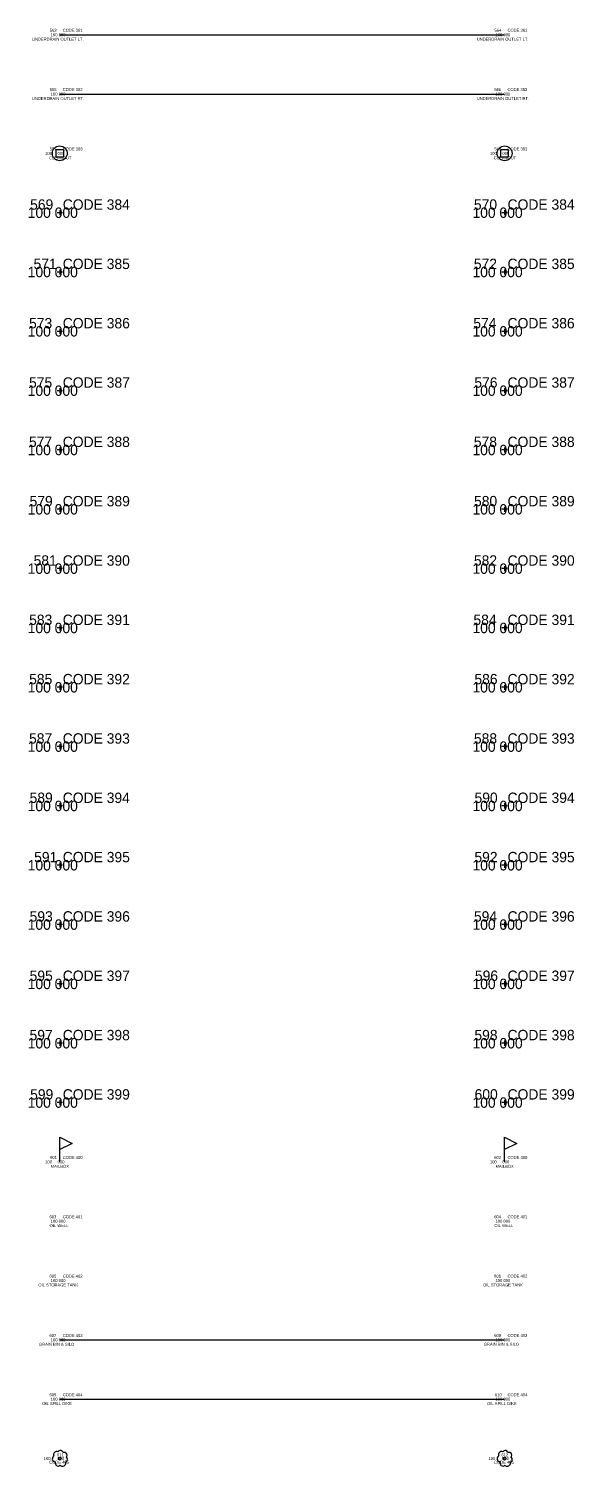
# Model space of a CAD drawing. Extents: x -12 to 6123, y -3 to 1005.
# Drawn here: x 1739.5 to 1923.5, y -2.6 to 482 of the extents above; entities that cross this region are included whole.
import ezdxf

# ---------------------------------------------------------------- set-up
doc = ezdxf.new("R2010")
doc.units = 0
for name, color, linetype in [('Default', 7, 'Continuous'), ('Drainage_EX_Pipe Underdrain', 7, 'Continuous'), ('Topo_Field Comments', 7, 'Continuous'), ('Topo_Mailbox', 7, 'Continuous'), ('Topo_NonHighway Improvements', 7, 'Continuous'), ('Topo_Point Descriptions', 7, 'Continuous'), ('Topo_Point Elevations', 7, 'Continuous'), ('Topo_Point Numbers', 7, 'Continuous'), ('Topo_Vegetation', 7, 'Continuous'), ('Utilities_EX_Underground Sanitary Sewer', 7, 'Continuous')]:
    doc.layers.add(name, color=color, linetype=linetype)

msp = doc.modelspace()

# ---------------------------------------------------------------- linework, layer by layer
at = {"layer": 'Default'}
for p, q in [((1750.88, 420), (1749.12, 420)), ((1750, 420.88), (1750, 419.12)), ((1900.88, 420), (1899.12, 420)), ((1900, 420.88), (1900, 419.12)), ((1750.88, 400), (1749.12, 400)), ((1750, 400.88), (1750, 399.12)), ((1900.88, 400), (1899.12, 400)), ((1900, 400.88), (1900, 399.12)), ((1750.88, 380), (1749.12, 380)), ((1750, 380.88), (1750, 379.12)), ((1900.88, 380), (1899.12, 380)), ((1900, 380.88), (1900, 379.12)), ((1750.88, 360), (1749.12, 360)), ((1750, 360.88), (1750, 359.12)), ((1900.88, 360), (1899.12, 360)), ((1900, 360.88), (1900, 359.12)), ((1750.88, 340), (1749.12, 340)), ((1750, 340.88), (1750, 339.12)), ((1900.88, 340), (1899.12, 340)), ((1900, 340.88), (1900, 339.12)), ((1750.88, 320), (1749.12, 320)), ((1750, 320.88), (1750, 319.12)), ((1900.88, 320), (1899.12, 320)), ((1900, 320.88), (1900, 319.12)), ((1750, 300.88), (1750, 299.12)), ((1900, 300.88), (1900, 299.12)), ((1750.88, 300), (1749.12, 300)), ((1900.88, 300), (1899.12, 300)), ((1750.88, 280), (1749.12, 280)), ((1750, 280.88), (1750, 279.12)), ((1900.88, 280), (1899.12, 280)), ((1900, 280.88), (1900, 279.12)), ((1750.88, 260), (1749.12, 260)), ((1750, 260.88), (1750, 259.12)), ((1900.88, 260), (1899.12, 260)), ((1900, 260.88), (1900, 259.12)), ((1750.88, 240), (1749.12, 240)), ((1750, 240.88), (1750, 239.12)), ((1900.88, 240), (1899.12, 240)), ((1900, 240.88), (1900, 239.12)), ((1750.88, 220), (1749.12, 220)), ((1750, 220.88), (1750, 219.12)), ((1900.88, 220), (1899.12, 220)), ((1900, 220.88), (1900, 219.12)), ((1750.88, 200), (1749.12, 200)), ((1750, 200.88), (1750, 199.12)), ((1900.88, 200), (1899.12, 200)), ((1900, 200.88), (1900, 199.12)), ((1750.88, 180), (1749.12, 180)), ((1750, 180.88), (1750, 179.12)), ((1900.88, 180), (1899.12, 180)), ((1900, 180.88), (1900, 179.12)), ((1750.88, 160), (1749.12, 160)), ((1750, 160.88), (1750, 159.12)), ((1900.88, 160), (1899.12, 160)), ((1900, 160.88), (1900, 159.12)), ((1750, 140.88), (1750, 139.12)), ((1900, 140.88), (1900, 139.12)), ((1750.88, 140), (1749.12, 140)), ((1900.88, 140), (1899.12, 140)), ((1750.88, 120), (1749.12, 120)), ((1750, 120.88), (1750, 119.12)), ((1900.88, 120), (1899.12, 120)), ((1900, 120.88), (1900, 119.12))]:
    msp.add_line(p, q, dxfattribs=at)
at = {"layer": 'Drainage_EX_Pipe Underdrain'}
for p, q in [((1750, 480), (1750, 480)), ((1750, 480), (1900, 480)), ((1900, 480), (1900, 480)), ((1750, 460), (1750, 460)), ((1750, 460), (1900, 460)), ((1900, 460), (1900, 460))]:
    msp.add_line(p, q, dxfattribs=at)
at = {"layer": 'Topo_Mailbox'}
for p, q in [((1750, 100), (1750, 108.33)), ((1750, 108.33), (1754.17, 106.25)), ((1900, 100), (1900, 108.33)), ((1900, 108.33), (1904.17, 106.25)), ((1754.17, 106.25), (1750, 104.17)), ((1904.17, 106.25), (1900, 104.17))]:
    msp.add_line(p, q, dxfattribs=at)
at = {"layer": 'Topo_NonHighway Improvements'}
for p, q in [((1750, 80), (1750, 80)), ((1900, 80), (1900, 80)), ((1750, 60), (1750, 60)), ((1900, 60), (1900, 60)), ((1750, 40), (1750, 40)), ((1750, 40), (1900, 40)), ((1900, 40), (1900, 40)), ((1750, 20), (1750, 20)), ((1750, 20), (1900, 20)), ((1900, 20), (1900, 20))]:
    msp.add_line(p, q, dxfattribs=at)
at = {"layer": 'Topo_Vegetation'}
for points in [[(1748.46, -1.18), (1748.42, -1.48), (1748.5, -1.84), (1748.64, -2.1), (1748.9, -2.35), (1749.16, -2.47), (1749.51, -2.53), (1749.82, -2.48), (1750.02, -2.39), (1750.17, -2.29), (1750.34, -2.43), (1750.53, -2.54), (1750.78, -2.61), (1751.1, -2.61), (1751.43, -2.51), (1751.71, -2.3), (1751.88, -2.05), (1751.98, -1.76), (1751.99, -1.48), (1751.91, -1.2), (1752.14, -1.1), (1752.4, -0.88), (1752.54, -0.62), (1752.58, -0.24), (1752.51, 0.02), (1752.34, 0.28), (1752.16, 0.42), (1752.34, 0.7), (1752.44, 1.1), (1752.37, 1.46), (1752.17, 1.76), (1751.89, 1.97), (1751.54, 2.05), (1751.17, 1.99), (1751.01, 2.3), (1750.73, 2.55), (1750.48, 2.66), (1750.13, 2.69), (1749.82, 2.6), (1749.58, 2.45), (1749.39, 2.23), (1749.08, 2.33), (1748.72, 2.31), (1748.38, 2.17), (1748.14, 1.95), (1747.99, 1.71), (1747.92, 1.45), (1747.93, 1.1), (1748.01, 0.86), (1747.8, 0.68), (1747.61, 0.44), (1747.49, 0.12), (1747.48, -0.24), (1747.58, -0.58), (1747.71, -0.77), (1747.92, -0.97), (1748.16, -1.1), (1748.46, -1.18)], [(1749.99, -0.43), (1749.69, -0.3), (1749.57, -0.02), (1749.67, 0.32), (1749.99, 0.45), (1750.3, 0.37), (1750.44, 0.1), (1750.38, -0.23), (1749.99, -0.43)], [(1898.46, -1.18), (1898.42, -1.48), (1898.5, -1.84), (1898.64, -2.1), (1898.9, -2.35), (1899.16, -2.47), (1899.51, -2.53), (1899.82, -2.48), (1900.02, -2.39), (1900.17, -2.29), (1900.34, -2.43), (1900.53, -2.54), (1900.78, -2.61), (1901.1, -2.61), (1901.43, -2.51), (1901.71, -2.3), (1901.88, -2.05), (1901.98, -1.76), (1901.99, -1.48), (1901.91, -1.2), (1902.14, -1.1), (1902.4, -0.88), (1902.54, -0.62), (1902.58, -0.24), (1902.51, 0.02), (1902.34, 0.28), (1902.16, 0.42), (1902.34, 0.7), (1902.44, 1.1), (1902.37, 1.46), (1902.17, 1.76), (1901.89, 1.97), (1901.54, 2.05), (1901.17, 1.99), (1901.01, 2.3), (1900.73, 2.55), (1900.48, 2.66), (1900.13, 2.69), (1899.82, 2.6), (1899.58, 2.45), (1899.39, 2.23), (1899.08, 2.33), (1898.72, 2.31), (1898.38, 2.17), (1898.14, 1.95), (1897.99, 1.71), (1897.92, 1.45), (1897.93, 1.1), (1898.01, 0.86), (1897.8, 0.68), (1897.61, 0.44), (1897.49, 0.12), (1897.48, -0.24), (1897.58, -0.58), (1897.71, -0.77), (1897.92, -0.97), (1898.16, -1.1), (1898.46, -1.18)], [(1899.99, -0.43), (1899.69, -0.3), (1899.57, -0.02), (1899.67, 0.32), (1899.99, 0.45), (1900.3, 0.37), (1900.44, 0.1), (1900.38, -0.23), (1899.99, -0.43)]]:
    msp.add_lwpolyline(points, dxfattribs=at)
at = {"layer": 'Utilities_EX_Underground Sanitary Sewer'}
for points in [[(1748.75, 441.25), (1751.25, 441.25), (1751.25, 438.75), (1748.75, 438.75)], [(1898.75, 441.25), (1901.25, 441.25), (1901.25, 438.75), (1898.75, 438.75)]]:
    msp.add_lwpolyline(points, close=True, dxfattribs=at)
for centre in [(1750, 440), (1900, 440)]:
    msp.add_circle(centre, 2.5, dxfattribs=at)

# ---------------------------------------------------------------- texts
at = {"layer": 'Default'}
for s, p in [('100 000', (1739.17, 418.25)), ('569', (1739.99, 421)), ('CODE 384', (1751, 421)), ('100 000', (1889.17, 418.25)), ('570', (1889.66, 421)), ('CODE 384', (1901, 421)), ('571', (1741.15, 401)), ('CODE 385', (1751, 401)), ('572', (1889.63, 401)), ('CODE 385', (1901, 401)), ('100 000', (1739.17, 398.25)), ('100 000', (1889.17, 398.25)), ('573', (1739.63, 381)), ('CODE 386', (1751, 381)), ('574', (1889.46, 381)), ('CODE 386', (1901, 381)), ('100 000', (1739.17, 378.25)), ('100 000', (1889.17, 378.25)), ('575', (1739.63, 361)), ('CODE 387', (1751, 361)), ('576', (1889.8, 361)), ('CODE 387', (1901, 361)), ('100 000', (1739.17, 358.25)), ('100 000', (1889.17, 358.25)), ('577', (1739.6, 341)), ('CODE 388', (1751, 341)), ('578', (1889.63, 341)), ('CODE 388', (1901, 341)), ('100 000', (1739.17, 338.25)), ('100 000', (1889.17, 338.25)), ('100 000', (1739.17, 318.25)), ('579', (1739.8, 321)), ('CODE 389', (1751, 321)), ('100 000', (1889.17, 318.25)), ('580', (1889.69, 321)), ('CODE 389', (1901, 321)), ('100 000', (1739.17, 298.25)), ('581', (1741.17, 301)), ('CODE 390', (1751, 301)), ('100 000', (1889.17, 298.25)), ('582', (1889.66, 301)), ('CODE 390', (1901, 301)), ('100 000', (1739.17, 278.25)), ('583', (1739.66, 281)), ('CODE 391', (1751, 281)), ('100 000', (1889.17, 278.25)), ('584', (1889.49, 281)), ('CODE 391', (1901, 281)), ('100 000', (1739.17, 258.25)), ('585', (1739.66, 261)), ('CODE 392', (1751, 261)), ('100 000', (1889.17, 258.25)), ('586', (1889.82, 261)), ('CODE 392', (1901, 261)), ('587', (1739.63, 241)), ('CODE 393', (1751, 241)), ('588', (1889.66, 241)), ('CODE 393', (1901, 241)), ('100 000', (1739.17, 238.25)), ('100 000', (1889.17, 238.25)), ('589', (1739.82, 221)), ('CODE 394', (1751, 221)), ('590', (1889.85, 221)), ('CODE 394', (1901, 221)), ('100 000', (1739.17, 218.25)), ('100 000', (1889.17, 218.25)), ('591', (1741.34, 201)), ('CODE 395', (1751, 201)), ('592', (1889.82, 201)), ('CODE 395', (1901, 201)), ('100 000', (1739.17, 198.25)), ('100 000', (1889.17, 198.25)), ('593', (1739.82, 181)), ('CODE 396', (1751, 181)), ('594', (1889.66, 181)), ('CODE 396', (1901, 181)), ('100 000', (1739.17, 178.25)), ('100 000', (1889.17, 178.25)), ('100 000', (1739.17, 158.25)), ('595', (1739.82, 161)), ('CODE 397', (1751, 161)), ('100 000', (1889.17, 158.25)), ('596', (1889.99, 161)), ('CODE 397', (1901, 161)), ('100 000', (1739.17, 138.25)), ('597', (1739.8, 141)), ('CODE 398', (1751, 141)), ('100 000', (1889.17, 138.25)), ('598', (1889.82, 141)), ('CODE 398', (1901, 141)), ('100 000', (1739.17, 118.25)), ('599', (1739.99, 121)), ('CODE 399', (1751, 121)), ('100 000', (1889.17, 118.25)), ('600', (1889.88, 121)), ('CODE 399', (1901, 121))]:
    msp.add_text(s, height=3.5, dxfattribs=at).set_placement(p)
at = {"layer": 'Topo_Field Comments'}
for s, p in [('CODE 381', (1751, 481)), ('CODE 381', (1901, 481)), ('CODE 382', (1751, 461)), ('CODE 382', (1901, 461)), ('CODE 383', (1751, 441)), ('CODE 383', (1901, 441)), ('CODE 400', (1751, 101)), ('CODE 400', (1901, 101)), ('CODE 401', (1751, 81)), ('CODE 401', (1901, 81)), ('CODE 402', (1751, 61)), ('CODE 402', (1901, 61)), ('CODE 403', (1751, 41)), ('CODE 403', (1901, 41)), ('CODE 404', (1751, 21)), ('CODE 404', (1901, 21)), ('CODE 405', (1746.43, -1.75)), ('CODE 405', (1896.43, -1.75))]:
    msp.add_text(s, height=1, dxfattribs=at).set_placement(p)
at = {"layer": 'Topo_Point Descriptions'}
for s, p in [('UNDERDRAIN OUTLET LT.', (1740.64, 478)), ('UNDERDRAIN OUTLET LT.', (1890.64, 478)), ('UNDERDRAIN OUTLET RT.', (1740.61, 458)), ('UNDERDRAIN OUTLET RT.', (1890.61, 458)), ('CLEANOUT', (1746.39, 438)), ('CLEANOUT', (1896.39, 438)), ('MAILBOX', (1746.94, 98)), ('MAILBOX', (1896.94, 98)), ('OIL WELL', (1746.55, 78)), ('OIL WELL', (1896.55, 78)), ('OIL STORAGE TANK', (1742.76, 58)), ('OIL STORAGE TANK', (1892.76, 58)), ('GRAIN BIN & SILO', (1742.99, 38)), ('GRAIN BIN & SILO', (1892.99, 38)), ('OIL SPILL DIKE', (1744.08, 18)), ('OIL SPILL DIKE', (1894.08, 18))]:
    msp.add_text(s, height=1, dxfattribs=at).set_placement(p)
at = {"layer": 'Topo_Point Elevations'}
for s, p in [('100 000', (1746.93, 479.5)), ('100 000', (1896.93, 479.5)), ('100 000', (1746.93, 459.5)), ('100 000', (1896.93, 459.5)), ('100     000', (1745.04, 439.5)), ('100     000', (1895.04, 439.5)), ('100     000', (1745.04, 99.5)), ('100     000', (1895.04, 99.5)), ('100 000', (1746.93, 79.5)), ('100 000', (1896.93, 79.5)), ('100 000', (1746.93, 59.5)), ('100 000', (1896.93, 59.5)), ('100 000', (1746.93, 39.5)), ('100 000', (1896.93, 39.5)), ('100 000', (1746.93, 19.5)), ('100 000', (1896.93, 19.5)), ('100      000', (1744.57, -0.5)), ('100      000', (1894.57, -0.5))]:
    msp.add_text(s, height=1, dxfattribs=at).set_placement(p)
at = {"layer": 'Topo_Point Numbers'}
for s, p in [('563', (1746.59, 481)), ('564', (1896.59, 481)), ('565', (1746.59, 461)), ('566', (1896.54, 461)), ('567', (1746.59, 441)), ('568', (1896.59, 441)), ('601', (1746.76, 101)), ('602', (1896.51, 101)), ('603', (1746.51, 81)), ('604', (1896.51, 81)), ('605', (1746.51, 61)), ('606', (1896.46, 61)), ('607', (1746.51, 41)), ('608', (1896.51, 41)), ('609', (1746.51, 21)), ('610', (1896.76, 21)), ('611', (1749.05, 0.75)), ('612', (1898.92, 0.75))]:
    msp.add_text(s, height=1, dxfattribs=at).set_placement(p)

doc.saveas('drawing.dxf')
